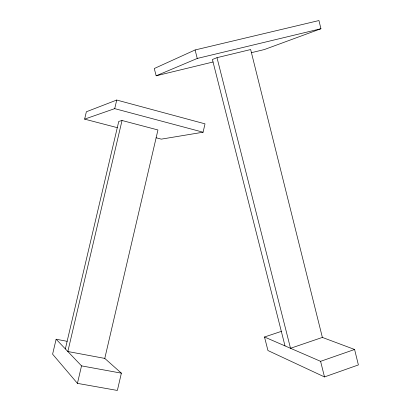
<?xml version="1.0" encoding="UTF-8"?>
<svg xmlns="http://www.w3.org/2000/svg" width="411" height="411" viewBox="0 0 411 411"><rect width="100%" height="100%" fill="white"/><g stroke="black" fill="none" stroke-linecap="round" stroke-linejoin="round"><path stroke-width="0.62" d="M104.779 358.407L157.952 129.963L122.036 120.495L67.836 351.513L104.779 358.407L121.373 373.162L117.366 390.45L77.432 383.371L52.608 354.179L56.127 339.229L67.132 341.315M156.134 137.788L161.302 139.139L203.085 132.208L205.012 123.845L116.734 100.043L86.367 111.766L84.625 119.133L117.289 127.657M77.432 383.371L81.522 365.872L56.127 339.229M84.625 119.133L114.715 108.638L116.734 100.043M65.349 348.908L118.753 121.42L122.036 120.495M251.434 52.685L264.35 49.551L320.929 28.734L318.957 20.55L195.097 49.962L154.269 68.524L156.159 75.799L213.042 61.999M156.159 75.799L197.259 58.444L320.929 28.734M281.33 331.374L264.494 337.005L267.951 350.537L324.5 376.933L358.392 364.932L354.59 349.478L322.373 337.421L250.653 49.546L216.998 57.674L212.41 59.497L285.008 345.898M264.494 337.005L320.595 361.331L354.59 349.478M322.373 337.421L290.51 348.287L216.998 57.674M81.522 365.872L121.373 373.162M114.715 108.638L203.085 132.208M195.097 49.962L197.259 58.444M320.595 361.331L324.5 376.933"/></g></svg>
